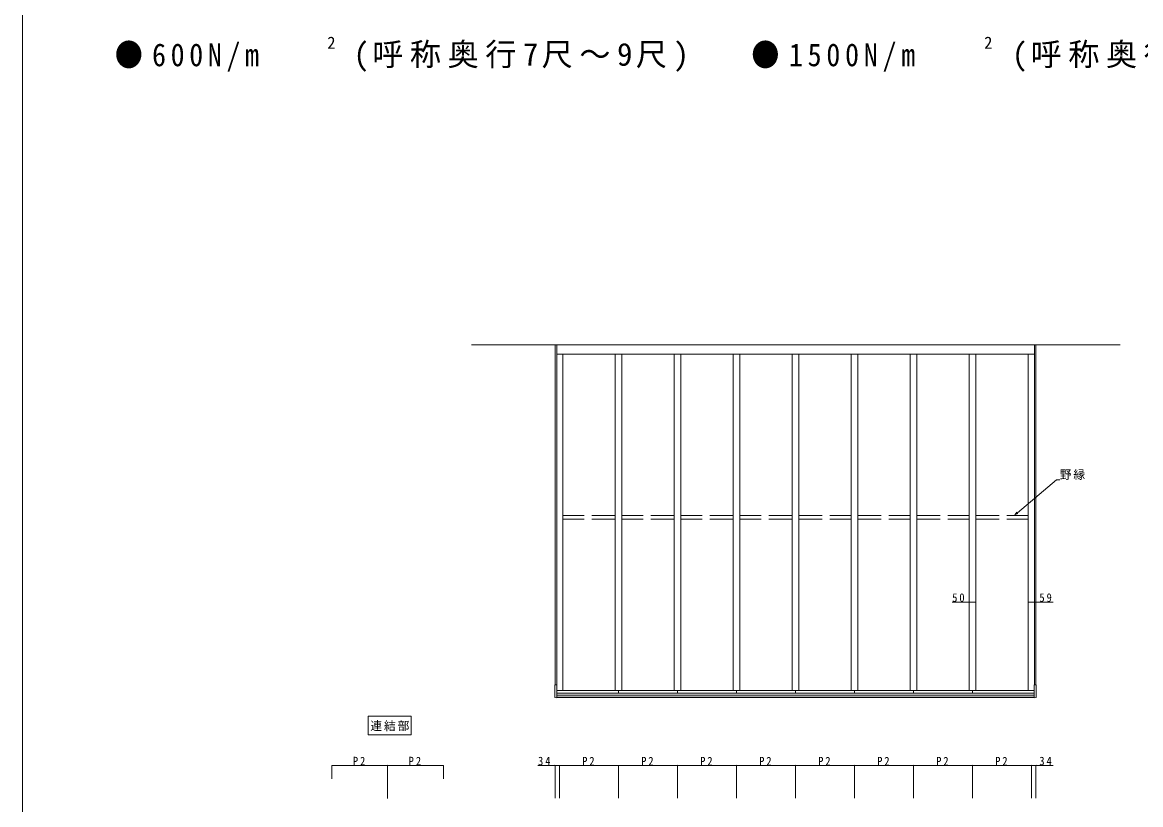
# Model space of a CAD drawing. Units: millimetres, scale not verified. Extents: x -7920 to 7920, y -12800 to 12773.
# Drawn here: x -7920 to 703, y -6354 to -317 of the extents above; entities that cross this region are included whole.
import ezdxf
from ezdxf.enums import TextEntityAlignment as Align

# ---------------------------------------------------------------- set-up
doc = ezdxf.new("R2010")
doc.units = ezdxf.units.MM
doc.header["$LTSCALE"] = 60
doc.linetypes.add('USER1', pattern=[4, 3, -1])
for name, color, linetype, lineweight in [('0-1_USER1', 7, 'Continuous', 18), ('0-2_YKK_ZWAK', 7, 'Continuous', 18), ('0-3_YKK_A1', 4, 'Continuous', 18), ('0-4_YKK_D', 6, 'Continuous', 18), ('0-5_YKK_Z1', 7, 'Continuous', 18)]:
    doc.layers.add(name, color=color, linetype=linetype, lineweight=lineweight)
doc.styles.add('ＭＳ ゴシック', font='')
doc.styles.get('ＭＳ ゴシック').set_extended_font_data('MS Gothic')

msp = doc.modelspace()

# ---------------------------------------------------------------- linework, layer by layer
at = {"layer": '0-1_USER1', "color": 3}
for p, q in [((-5252.34, -5669.92), (-4922.34, -5669.92)), ((-5252.34, -5813.92), (-5252.34, -5669.92)), ((-4922.34, -5669.92), (-4922.34, -5813.92)), ((-4922.34, -5813.92), (-5252.34, -5813.92))]:
    msp.add_line(p, q, dxfattribs=at)
at = {"layer": '0-2_YKK_ZWAK'}
msp.add_line((-7920, -12800), (-7920, 12160), dxfattribs=at)
at = {"layer": '0-3_YKK_A1'}
for p, q in [((-3811.82, -5429.58), (-3811.82, -2804.94)), ((-3799.32, -5429.33), (-3799.32, -2804.94)), ((-116.32, -5429.33), (-116.32, -2804.94)), ((-103.82, -5429.58), (-103.82, -2804.94)), ((-3799.32, -2877.77), (-116.32, -2877.77)), ((-3752.82, -5471.84), (-3752.82, -2877.77)), ((-3347.82, -5471.84), (-3347.82, -2877.77)), ((-3297.82, -5471.84), (-3297.82, -2877.77)), ((-2892.82, -5471.84), (-2892.82, -2877.77)), ((-2842.82, -5471.84), (-2842.82, -2877.77)), ((-2437.82, -5471.84), (-2437.82, -2877.77)), ((-2387.82, -5471.84), (-2387.82, -2877.77)), ((-1982.82, -5471.84), (-1982.82, -2877.77)), ((-1932.82, -5471.84), (-1932.82, -2877.77)), ((-1527.82, -5471.84), (-1527.82, -2877.77)), ((-1477.82, -5471.84), (-1477.82, -2877.77)), ((-1072.82, -5471.84), (-1072.82, -2877.77)), ((-1022.82, -5471.84), (-1022.82, -2877.77)), ((-617.82, -5471.84), (-617.82, -2877.77)), ((-567.82, -5471.84), (-567.82, -2877.77)), ((-162.82, -5471.84), (-162.82, -2877.77)), ((-3813.32, -5430.93), (-3813.32, -5429.9)), ((-3813.32, -5527.77), (-3813.32, -5430.93)), ((-3798.82, -5429.32), (-3813.03, -5429.6)), ((-3798.82, -5429.32), (-3798.82, -5430.43)), ((-3798.82, -5430.43), (-3798.82, -5430.78)), ((-3798.82, -5430.78), (-3798.82, -5528.69)), ((-116.82, -5429.32), (-116.82, -5430.43)), ((-116.82, -5429.32), (-102.62, -5429.6)), ((-116.82, -5430.43), (-116.82, -5430.78)), ((-116.82, -5430.78), (-116.82, -5528.69)), ((-102.32, -5430.93), (-102.32, -5429.9)), ((-102.32, -5527.77), (-102.32, -5430.93)), ((-3798.82, -5471.84), (-116.82, -5471.84)), ((-3798.82, -5493.15), (-116.82, -5493.15)), ((-3798.82, -5509.94), (-116.82, -5509.94)), ((-3322.82, -5471.84), (-3322.82, -5493.15)), ((-2867.82, -5471.84), (-2867.82, -5493.15)), ((-2412.82, -5471.84), (-2412.82, -5493.15)), ((-1957.82, -5471.84), (-1957.82, -5493.15)), ((-1502.82, -5471.84), (-1502.82, -5493.15)), ((-1047.82, -5471.84), (-1047.82, -5493.15)), ((-592.82, -5471.84), (-592.82, -5493.15)), ((-3798.82, -5528.94), (-3813.04, -5528.07)), ((-3798.82, -5523.94), (-116.82, -5523.94)), ((-3798.82, -5524.94), (-116.82, -5524.94)), ((-116.82, -5526.44), (-3798.82, -5526.44)), ((-3798.82, -5528.69), (-3798.82, -5528.94)), ((-116.82, -5528.94), (-102.61, -5528.07)), ((-116.82, -5528.69), (-116.82, -5528.94))]:
    msp.add_line(p, q, dxfattribs=at)
at = {"layer": '0-3_YKK_A1', "linetype": 'USER1'}
for p, q in [((-3347.82, -4121.64), (-3752.82, -4121.64)), ((-2892.82, -4121.64), (-3297.82, -4121.64)), ((-2437.82, -4121.64), (-2842.82, -4121.64)), ((-1982.82, -4121.64), (-2387.82, -4121.64)), ((-1932.82, -4121.64), (-1527.82, -4121.64)), ((-1477.82, -4121.64), (-1072.82, -4121.64)), ((-1022.82, -4121.64), (-617.82, -4121.64)), ((-567.82, -4121.64), (-162.82, -4121.64)), ((-3347.82, -4150.68), (-3752.82, -4150.68)), ((-2892.82, -4150.68), (-3297.82, -4150.68)), ((-2437.82, -4150.68), (-2842.82, -4150.68)), ((-1982.82, -4150.68), (-2387.82, -4150.68)), ((-1932.82, -4150.68), (-1527.82, -4150.68)), ((-1477.82, -4150.68), (-1072.82, -4150.68)), ((-1022.82, -4150.68), (-617.82, -4150.68)), ((-567.82, -4150.68), (-162.82, -4150.68))]:
    msp.add_line(p, q, dxfattribs=at)
at = {"layer": '0-3_YKK_A1'}
for centre, start, end in [((-3813.02, -5429.9), 91.15842, 180), ((-102.62, -5429.9), 0, 88.84158), ((-3813.02, -5527.77), 180, 266.5), ((-102.62, -5527.77), 273.5, 0)]:
    msp.add_arc(centre, 0.3, start, end, dxfattribs=at)
at = {"layer": '0-4_YKK_D'}
for p, q in [((-247.29, -4101.14), (53.81, -3847.98)), ((53.81, -3847.98), (79.71, -3847.98)), ((-266.81, -4117.55), (-251.69, -4095.91)), ((-266.81, -4117.55), (-247.29, -4101.14)), ((-242.9, -4106.37), (-266.81, -4117.55)), ((-617.82, -4791.21), (-750.92, -4791.21)), ((-567.82, -4791.21), (-617.82, -4791.21)), ((-162.82, -4791.21), (-103.82, -4791.21)), ((-103.82, -4791.21), (29.28, -4791.21)), ((-5533.34, -6155.25), (-5533.34, -6050.65)), ((-5533.34, -6051.65), (-5103.34, -6051.65)), ((-5103.34, -6306.25), (-5103.34, -6050.65)), ((-5103.34, -6306.25), (-5103.34, -6050.65)), ((-4673.34, -6051.65), (-5103.34, -6051.65)), ((-4673.34, -6155.25), (-4673.34, -6050.65)), ((-3811.83, -6051.65), (-3944.13, -6051.65)), ((-3811.83, -6302.65), (-3811.83, -6050.65)), ((-3777.82, -6051.65), (-3811.83, -6051.65)), ((-3777.82, -6302.65), (-3777.82, -6050.65)), ((-3777.82, -6302.65), (-3777.82, -6050.65)), ((-3777.82, -6051.65), (-3322.82, -6051.65)), ((-3322.82, -6302.65), (-3322.82, -6050.65)), ((-3322.82, -6302.65), (-3322.82, -6050.65)), ((-3322.82, -6051.65), (-2867.82, -6051.65)), ((-2867.82, -6302.65), (-2867.82, -6050.65)), ((-2867.82, -6302.65), (-2867.82, -6050.65)), ((-2867.82, -6051.65), (-2412.82, -6051.65)), ((-2412.82, -6302.65), (-2412.82, -6050.65)), ((-2412.82, -6302.65), (-2412.82, -6050.65)), ((-2412.82, -6051.65), (-1957.82, -6051.65)), ((-1957.82, -6302.65), (-1957.82, -6050.65)), ((-1957.82, -6302.65), (-1957.82, -6050.65)), ((-1957.82, -6051.65), (-1502.82, -6051.65)), ((-1502.82, -6302.65), (-1502.82, -6050.65)), ((-1502.82, -6302.65), (-1502.82, -6050.65)), ((-1502.82, -6051.65), (-1047.82, -6051.65)), ((-1047.82, -6302.65), (-1047.82, -6050.65)), ((-1047.82, -6302.65), (-1047.82, -6050.65)), ((-1047.82, -6051.65), (-592.82, -6051.65)), ((-592.82, -6302.65), (-592.82, -6050.65)), ((-592.82, -6302.65), (-592.82, -6050.65)), ((-592.82, -6051.65), (-137.82, -6051.65)), ((-137.82, -6302.65), (-137.82, -6050.65)), ((-137.82, -6302.65), (-137.82, -6050.65)), ((-137.82, -6051.65), (-103.82, -6051.65)), ((-103.82, -6302.65), (-103.82, -6050.65)), ((-103.82, -6051.65), (28.48, -6051.65))]:
    msp.add_line(p, q, dxfattribs=at)
for centre, start, end in [((-617.82, -4791.21), 0, 180), ((-617.82, -4791.21), 180, 0), ((-567.82, -4791.21), 0, 180), ((-567.82, -4791.21), 180, 0), ((-162.82, -4791.21), 0, 180), ((-162.82, -4791.21), 180, 0), ((-103.82, -4791.21), 0, 180), ((-103.82, -4791.21), 180, 0), ((-5103.34, -6051.65), 0, 180), ((-5103.34, -6051.65), 0, 180), ((-5103.34, -6051.65), 180, 0), ((-5103.34, -6051.65), 180, 0), ((-3811.83, -6051.65), 0, 180), ((-3811.83, -6051.65), 180, 0), ((-3777.82, -6051.65), 0, 180), ((-3777.82, -6051.65), 0, 180), ((-3777.82, -6051.65), 180, 0), ((-3777.82, -6051.65), 180, 0), ((-3322.82, -6051.65), 0, 180), ((-3322.82, -6051.65), 0, 180), ((-3322.82, -6051.65), 180, 0), ((-3322.82, -6051.65), 180, 0), ((-2867.82, -6051.65), 0, 180), ((-2867.82, -6051.65), 0, 180), ((-2867.82, -6051.65), 180, 0), ((-2867.82, -6051.65), 180, 0), ((-2412.82, -6051.65), 0, 180), ((-2412.82, -6051.65), 0, 180), ((-2412.82, -6051.65), 180, 0), ((-2412.82, -6051.65), 180, 0), ((-1957.82, -6051.65), 0, 180), ((-1957.82, -6051.65), 0, 180), ((-1957.82, -6051.65), 180, 0), ((-1957.82, -6051.65), 180, 0), ((-1502.82, -6051.65), 0, 180), ((-1502.82, -6051.65), 0, 180), ((-1502.82, -6051.65), 180, 0), ((-1502.82, -6051.65), 180, 0), ((-1047.82, -6051.65), 0, 180), ((-1047.82, -6051.65), 0, 180), ((-1047.82, -6051.65), 180, 0), ((-1047.82, -6051.65), 180, 0), ((-592.82, -6051.65), 0, 180), ((-592.82, -6051.65), 0, 180), ((-592.82, -6051.65), 180, 0), ((-592.82, -6051.65), 180, 0), ((-137.82, -6051.65), 0, 180), ((-137.82, -6051.65), 0, 180), ((-137.82, -6051.65), 180, 0), ((-137.82, -6051.65), 180, 0), ((-103.82, -6051.65), 0, 180), ((-103.82, -6051.65), 180, 0)]:
    msp.add_arc(centre, 1.59, start, end, dxfattribs=at)
at = {"layer": '0-5_YKK_Z1'}
msp.add_line((-4457.82, -2804.94), (545, -2804.94), dxfattribs=at)

# ---------------------------------------------------------------- texts
at = {"layer": '0-1_USER1', "style": 'ＭＳ ゴシック'}
for p in [(-5568.85, -548.81), (-503.48, -548.81)]:
    msp.add_text('2', height=93.84, dxfattribs=at).set_placement(p, align=Align.BOTTOM_LEFT)
at = {"layer": '0-1_USER1', "attachment_point": 7, "style": 'ＭＳ ゴシック'}
for s, insert, char_height in [('\\T1.33;\\W0.9;●600N/m', (-7207.31, -698.16), 176), ('\\T1.21;(呼称奥行7尺～9尺)', (-5367.07, -698.16), 176), ('\\T1.34;\\W0.9;●1500N/m', (-2298.57, -698.16), 176), ('\\T1.21;(呼称奥行3尺～9尺)', (-289.72, -698.16), 176), ('\\T1.17;連結部', (-5236.59, -5786.92), 65.98)]:
    msp.add_mtext(s, dxfattribs=dict(at, insert=insert, char_height=char_height))
at = {"layer": '0-4_YKK_D', "color": 7, "char_height": 65.98, "attachment_point": 7, "style": 'ＭＳ ゴシック'}
for s, insert in [('\\T1.17;野縁', (79.71, -3847.58)), ('\\T1.37;\\W0.9;50', (-749.92, -4790.21)), ('\\T1.37;\\W0.9;59', (-77.32, -4790.21)), ('\\T1.37;\\W0.9;P2', (-5371.14, -6050.65)), ('\\T1.37;\\W0.9;P2', (-4941.14, -6050.65)), ('\\T1.37;\\W0.9;34', (-3943.53, -6051.05)), ('\\T1.37;\\W0.9;P2', (-3603.12, -6051.05)), ('\\T1.37;\\W0.9;P2', (-3148.12, -6051.05)), ('\\T1.37;\\W0.9;P2', (-2693.12, -6051.05)), ('\\T1.37;\\W0.9;P2', (-2238.12, -6051.05)), ('\\T1.37;\\W0.9;P2', (-1783.12, -6051.05)), ('\\T1.37;\\W0.9;P2', (-1328.12, -6051.05)), ('\\T1.37;\\W0.9;P2', (-873.12, -6051.05)), ('\\T1.37;\\W0.9;P2', (-418.12, -6051.05)), ('\\T1.37;\\W0.9;34', (-77.72, -6051.05))]:
    msp.add_mtext(s, dxfattribs=dict(at, insert=insert))

doc.saveas('drawing.dxf')
